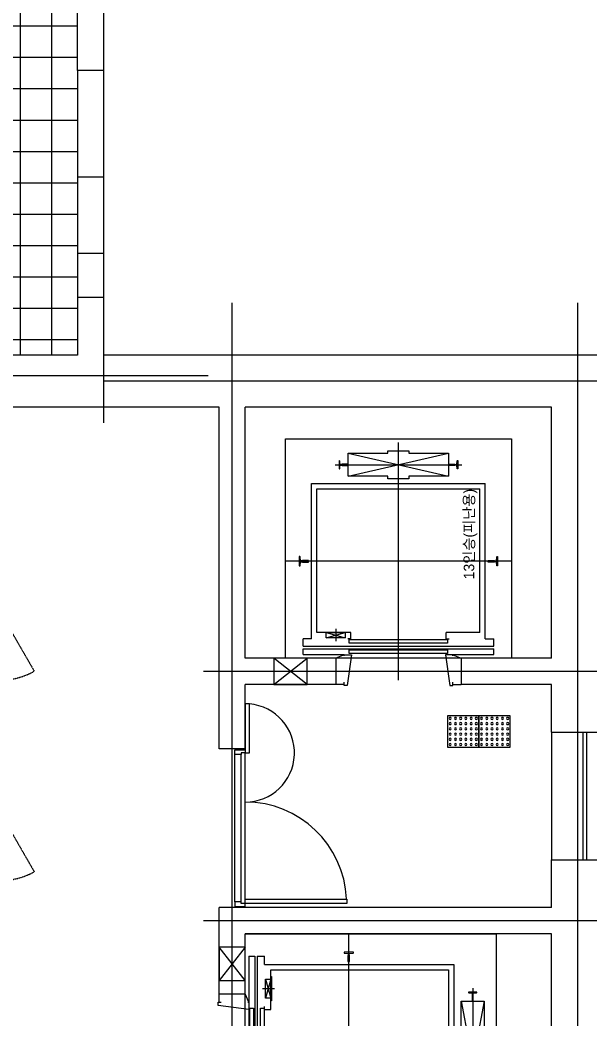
# Model space of a CAD drawing. Header units: millimetres. Extents: x 18456 to 179493, y -203649 to 469211.
# Drawn here: x 118519 to 123972, y 207901 to 217455 of the extents above; entities that cross this region are included whole.
import ezdxf

# ---------------------------------------------------------------- set-up
doc = ezdxf.new("R2010")
doc.units = ezdxf.units.MM
doc.linetypes.add('X-평면도(기본형)$0$CEN', pattern=[52.5, 50, -1, 0.5, -1])
doc.linetypes.add('X-평면도(기본형)$0$HID', pattern=[2.8, 1.8, -1])
for name, color, linetype, true_color in [('X-평면도(기본형)$0$40HAT', 9, 'Continuous', 0x808080), ('X-평면도(기본형)$0$4ELE', 4, 'Continuous', 0x00ffff), ('X-평면도(기본형)$0$A-DOOR', 4, 'Continuous', 0x00ffff), ('X-평면도(기본형)$0$CEN', 1, 'X-평면도(기본형)$0$CEN', 0xff0000), ('X-평면도(기본형)$0$DEFPOINTS-1', 7, 'Continuous', 0x262f4c), ('X-평면도(기본형)$0$DEFTXT', 7, 'Continuous', 0x7fdfff), ('X-평면도(기본형)$0$ELEV', 9, 'Continuous', 0x808080), ('X-평면도(기본형)$0$NON', 6, 'Continuous', 0xff00ff), ('X-평면도(기본형)$0$STL', 4, 'Continuous', 0x00ffff), ('X-평면도(기본형)$0$TIL', 5, 'Continuous', 0x0000ff), ('X-평면도(기본형)$0$TILE', 7, 'Continuous', 0xc0c0c0), ('X-평면도(기본형)$0$W1', 2, 'Continuous', 0xffff00), ('X-평면도(기본형)$0$설비OPEN', 9, 'Continuous', 0x808080)]:
    doc.layers.add(name, color=color, linetype=linetype, true_color=true_color)
doc.styles.add('맑은 고딕 Regular', font='')
doc.styles.get('맑은 고딕 Regular').set_extended_font_data('M+39D80 怨좊뵓')

# ---------------------------------------------------------------- blocks, each defined once
blk = doc.blocks.new('X-평면도(기본형)$0$jjbl')
at = {"layer": 'X-평면도(기본형)$0$TILE'}
blk.add_lwpolyline([(300, 300), (300, 0), (0, 0), (0, 300)], close=True, dxfattribs=at)
for centre in [(25, 275), (25, 225), (75, 275), (75, 225), (125, 275), (125, 225), (175, 275), (175, 225), (225, 275), (225, 225), (275, 275), (275, 225), (25, 175), (25, 125), (75, 175), (75, 125), (125, 175), (125, 125), (175, 175), (175, 125), (225, 175), (225, 125), (275, 175), (275, 125), (25, 75), (25, 25), (75, 75), (75, 25), (125, 75), (125, 25), (175, 75), (175, 25), (225, 75), (225, 25), (275, 75), (275, 25)]:
    blk.add_circle(centre, 10, dxfattribs=at)
blk = doc.blocks.new('X-평면도(기본형)$0$evj')
at = {"xscale": -1, "rotation": 180}
for p in [(300, 600), (300, 300)]:
    blk.add_blockref('X-평면도(기본형)$0$jjbl', p, dxfattribs=at)
blk = doc.blocks.new('X-평면도(기본형)$0$PSD700_2')
at = {"layer": 'X-평면도(기본형)$0$STL', "color": 5, "linetype": 'X-평면도(기본형)$0$HID', "true_color": 0x0000ff}
blk.add_line((-330, 30), (243.8, 361.3), dxfattribs=at)
for points in [[(-330, 0), (-330, 30), (-350, 30), (-350, 0)], [(-330, 0), (-330, 30), (330, 30), (330, 0)], [(350, 0), (350, 30), (330, 30), (330, 0)]]:
    blk.add_lwpolyline(points, close=True, dxfattribs=at)
blk.add_arc((-350, 30), 680, 0, 29.15738, dxfattribs=at)
blk = doc.blocks.new('X-평면도(기본형)$0$ev16x2k')
at = {"layer": 'X-평면도(기본형)$0$DEFPOINTS-1'}
blk.add_lwpolyline([(-1225, 2525), (3575, 2525), (3575, 125), (-1225, 125)], close=True, dxfattribs=at)
at = {"layer": 'X-평면도(기본형)$0$ELEV', "color": 1, "true_color": 0xff0000}
for p, q in [((0, -85), (0, 2515)), ((2350, -85), (2350, 2515)), ((-706, 2300), (706, 2300)), ((1644, 2300), (3056, 2300)), ((3575, 1115), (-1220, 1115))]:
    blk.add_line(p, q, dxfattribs=at)
at = {"layer": 'X-평면도(기본형)$0$ELEV'}
for p, q in [((-580, 2190), (580, 2410)), ((-580, 2410), (580, 2190)), ((1770, 2190), (2930, 2410)), ((1770, 2410), (2930, 2190)), ((-665.7, 2340), (-668, 2340)), ((-668, 2340), (-668, 2260)), ((-659.8, 2307.5), (-661.7, 2336.3)), ((-639.2, 2303.8), (-655.8, 2303.8)), ((-655.8, 2296.3), (-639.2, 2296.3)), ((-581, 2305), (-638, 2305)), ((-638, 2295), (-581, 2295)), ((-580, 2304), (-581, 2305)), ((-581, 2295), (-580, 2296)), ((-580, 2296), (-580, 2304)), ((580, 2304), (581, 2305)), ((580, 2296), (580, 2304)), ((581, 2295), (580, 2296)), ((581, 2305), (638, 2305)), ((638, 2295), (581, 2295)), ((639.2, 2303.8), (655.8, 2303.8)), ((655.8, 2296.3), (639.2, 2296.3)), ((659.8, 2307.5), (661.7, 2336.3)), ((665.7, 2340), (668, 2340)), ((668, 2340), (668, 2260)), ((1684.3, 2340), (1682, 2340)), ((1682, 2340), (1682, 2260)), ((1690.2, 2307.5), (1688.3, 2336.3)), ((1710.8, 2303.8), (1694.2, 2303.8)), ((1694.2, 2296.3), (1710.8, 2296.3)), ((1769, 2305), (1712, 2305)), ((1712, 2295), (1769, 2295)), ((1770, 2304), (1769, 2305)), ((1769, 2295), (1770, 2296)), ((1770, 2296), (1770, 2304)), ((2930, 2304), (2931, 2305)), ((2930, 2296), (2930, 2304)), ((2931, 2295), (2930, 2296)), ((2931, 2305), (2988, 2305)), ((2988, 2295), (2931, 2295)), ((2989.2, 2303.8), (3005.8, 2303.8)), ((3005.8, 2296.3), (2989.2, 2296.3)), ((3009.8, 2307.5), (3011.7, 2336.3)), ((3015.7, 2340), (3018, 2340)), ((3018, 2340), (3018, 2260)), ((-668, 2260), (-665.7, 2260)), ((-661.7, 2263.7), (-659.8, 2292.5)), ((661.7, 2263.7), (659.8, 2292.5)), ((668, 2260), (665.7, 2260)), ((1682, 2260), (1684.3, 2260)), ((1688.3, 2263.7), (1690.2, 2292.5)), ((3011.7, 2263.7), (3009.8, 2292.5)), ((3018, 2260), (3015.7, 2260)), ((-930, 310), (-930, 2120)), ((-930, 2120), (930, 2120)), ((930, 310), (930, 2120)), ((1420, 310), (1420, 2120)), ((1420, 2120), (3280, 2120)), ((3280, 310), (3280, 2120)), ((-880, 370), (-880, 2070)), ((-880, 2070), (880, 2070)), ((880, 370), (880, 2070)), ((1470, 370), (1470, 2070)), ((1470, 2070), (3230, 2070)), ((3230, 370), (3230, 2070)), ((-1043.7, 1159.5), (-1048, 1159.5)), ((-1048, 1159.5), (-1048, 1070.5)), ((-1037.3, 1123.4), (-1039.7, 1155.8)), ((1037.3, 1123.4), (1039.7, 1155.8)), ((1043.7, 1159.5), (1048, 1159.5)), ((1048, 1159.5), (1048, 1070.5)), ((1306.3, 1159.5), (1302, 1159.5)), ((1302, 1159.5), (1302, 1070.5)), ((1312.7, 1123.4), (1310.3, 1155.8)), ((3387.3, 1123.4), (3389.7, 1155.8)), ((3393.7, 1159.5), (3398, 1159.5)), ((3398, 1159.5), (3398, 1070.5)), ((-1048, 1070.5), (-1043.7, 1070.5)), ((-1039.7, 1074.2), (-1037.3, 1106.6)), ((-1021.2, 1119.8), (-1033.3, 1119.8)), ((-1033.3, 1110.2), (-1021.2, 1110.2)), ((-960, 1123), (-1018, 1123)), ((-1018, 1107), (-960, 1107)), ((-959, 1122), (-960, 1123)), ((-960, 1107), (-959, 1108)), ((-959, 1108), (-959, 1122)), ((959, 1122), (960, 1123)), ((959, 1108), (959, 1122)), ((960, 1107), (959, 1108)), ((960, 1123), (1018, 1123)), ((1018, 1107), (960, 1107)), ((1021.2, 1119.8), (1033.3, 1119.8)), ((1033.3, 1110.2), (1021.2, 1110.2)), ((1039.7, 1074.2), (1037.3, 1106.6)), ((1048, 1070.5), (1043.7, 1070.5)), ((1302, 1070.5), (1306.3, 1070.5)), ((1310.3, 1074.2), (1312.7, 1106.6)), ((1328.8, 1119.8), (1316.7, 1119.8)), ((1316.7, 1110.2), (1328.8, 1110.2)), ((1390, 1123), (1332, 1123)), ((1332, 1107), (1390, 1107)), ((1391, 1122), (1390, 1123)), ((1390, 1107), (1391, 1108)), ((1391, 1108), (1391, 1122)), ((3309, 1122), (3310, 1123)), ((3309, 1108), (3309, 1122)), ((3310, 1107), (3309, 1108)), ((3310, 1123), (3368, 1123)), ((3368, 1107), (3310, 1107)), ((3371.2, 1119.8), (3383.3, 1119.8)), ((3383.3, 1110.2), (3371.2, 1110.2)), ((3389.7, 1074.2), (3387.3, 1106.6)), ((3398, 1070.5), (3393.7, 1070.5)), ((-930, 310), (-1012, 310)), ((-1012, 240), (-1012, 310)), ((-500, 370), (-880, 370)), ((-790, 370), (-610, 320)), ((-790, 320), (-610, 370)), ((-500, 310), (-530, 310)), ((-500, 310), (-500, 370)), ((880, 370), (500, 370)), ((500, 310), (500, 370)), ((500, 310), (530, 310)), ((930, 310), (1012, 310)), ((1012, 240), (1012, 310)), ((1420, 310), (1338, 310)), ((1338, 240), (1338, 310)), ((1850, 370), (1470, 370)), ((1560, 370), (1740, 320)), ((1560, 320), (1740, 370)), ((1850, 310), (1820, 310)), ((1850, 310), (1850, 370)), ((3230, 370), (2850, 370)), ((2850, 310), (2850, 370)), ((2850, 310), (2880, 310)), ((3280, 310), (3362, 310)), ((3362, 240), (3362, 310)), ((-1012, 240), (1012, 240)), ((-1012, 215), (1012, 215)), ((-1012, 160), (-1012, 215)), ((1012, 160), (1012, 215)), ((1338, 240), (3362, 240)), ((1338, 215), (3362, 215)), ((1338, 160), (1338, 215)), ((3362, 160), (3362, 215)), ((-1012, 160), (-515, 160)), ((-500, 158), (500, 158)), ((515, 160), (1012, 160)), ((1338, 160), (1835, 160)), ((1850, 158), (2850, 158)), ((2865, 160), (3362, 160))]:
    blk.add_line(p, q, dxfattribs=at)
at = {"layer": 'X-평면도(기본형)$0$ELEV', "color": 1, "ltscale": 0.01, "true_color": 0xff0000}
for p, q in [((-700, 405), (-700, 290)), ((1650, 405), (1650, 290))]:
    blk.add_line(p, q, dxfattribs=at)
at = {"layer": 'X-평면도(기본형)$0$ELEV', "color": 18, "true_color": 0x000000}
for p, q in [((-570, 158), (-650, 125)), ((570, 158), (650, 125)), ((1780, 158), (1700, 125)), ((2920, 158), (3000, 125)), ((-570, -125), (-650, -125)), ((570, -125), (650, -125)), ((1780, -125), (1700, -125)), ((2920, -125), (3000, -125))]:
    blk.add_line(p, q, dxfattribs=at)
at = {"layer": 'X-평면도(기본형)$0$ELEV'}
for points in [[(100, 2435), (100, 2410), (580, 2410), (580, 2190), (100, 2190), (100, 2165), (-100, 2165), (-100, 2190), (-580, 2190), (-580, 2410), (-100, 2410), (-100, 2435)], [(2450, 2435), (2450, 2410), (2930, 2410), (2930, 2190), (2450, 2190), (2450, 2165), (2250, 2165), (2250, 2190), (1770, 2190), (1770, 2410), (2250, 2410), (2250, 2435)], [(-815, 375), (-585, 375), (-585, 370), (-815, 370)], [(-790, 370), (-610, 370), (-610, 320), (-790, 320)], [(515, 270), (-515, 270), (-515, 305), (515, 305)], [(1535, 375), (1765, 375), (1765, 370), (1535, 370)], [(1560, 370), (1740, 370), (1740, 320), (1560, 320)], [(2865, 270), (1835, 270), (1835, 305), (2865, 305)], [(515, 170), (-515, 170), (-515, 205), (515, 205)], [(2865, 170), (1835, 170), (1835, 205), (2865, 205)]]:
    blk.add_lwpolyline(points, close=True, dxfattribs=at)
at = {"layer": 'X-평면도(기본형)$0$ELEV', "color": 4, "true_color": 0x00ffff}
for points in [[(-570, 148), (-570, 158), (-570, 156), (-570, 158), (-500, 158), (-540, -135), (-570, -135), (-570, -105)], [(570, 148), (570, 158), (570, 156), (570, 158), (500, 158), (540, -135), (570, -135), (570, -105)], [(1780, 148), (1780, 158), (1780, 156), (1780, 158), (1850, 158), (1810, -135), (1780, -135), (1780, -105)], [(2920, 148), (2920, 158), (2920, 156), (2920, 158), (2850, 158), (2890, -135), (2920, -135), (2920, -105)]]:
    blk.add_lwpolyline(points, dxfattribs=at)
at = {"layer": 'X-평면도(기본형)$0$ELEV'}
for centre, radius, start, end in [((-665.7, 2336), 4, 3.94519, 90), ((639.2, 2305), 1.2, 180, 270), ((639.2, 2295), 1.2, 90, 180), ((655.8, 2307.8), 4, 270, 356.05481), ((655.8, 2292.3), 4, 3.94519, 90), ((1684.3, 2336), 4, 3.94519, 90), ((2989.2, 2305), 1.2, 180, 270), ((2989.2, 2295), 1.2, 90, 180), ((3005.8, 2307.8), 4, 270, 356.05481), ((3005.8, 2292.3), 4, 3.94519, 90), ((-665.7, 2264), 4, 270, 356.05481), ((1684.3, 2264), 4, 270, 356.05481), ((-1043.7, 1155.5), 4, 4.31603, 90), ((1306.3, 1155.5), 4, 4.31603, 90), ((-1043.7, 1074.5), 4, 270, 355.68397), ((1021.2, 1123), 3.2, 179.11171, 270), ((1021.3, 1107), 3.25, 90.88829, 180), ((1033.3, 1123.8), 4, 270, 355.68397), ((1033.3, 1106.2), 4, 4.31603, 90), ((1306.3, 1074.5), 4, 270, 355.68397), ((3371.2, 1123), 3.2, 179.11171, 270), ((3371.3, 1107), 3.25, 90.88829, 180), ((3383.3, 1123.8), 4, 270, 355.68397), ((3383.3, 1106.2), 4, 4.31603, 90)]:
    blk.add_arc(centre, radius, start, end, dxfattribs=at)
at = {"layer": 'X-평면도(기본형)$0$ELEV', "extrusion": (0, 0, -1)}
for centre, radius, start, end in [((655.8, 2307.8), 4, 270, 356.05481), ((655.8, 2292.3), 4, 3.94519, 90), ((639.2, 2305), 1.2, 180, 270), ((639.2, 2295), 1.2, 90, 180), ((-665.7, 2336), 4, 3.94519, 90), ((-1694.2, 2307.8), 4, 270, 356.05481), ((-1694.2, 2292.3), 4, 3.94519, 90), ((-1710.8, 2305), 1.2, 180, 270), ((-1710.8, 2295), 1.2, 90, 180), ((-3015.7, 2336), 4, 3.94519, 90), ((-665.7, 2264), 4, 270, 356.05481), ((-3015.7, 2264), 4, 270, 356.05481), ((-1043.7, 1155.5), 4, 4.31603, 90), ((-3393.7, 1155.5), 4, 4.31603, 90), ((1033.3, 1123.8), 4, 270, 355.68397), ((1033.3, 1106.2), 4, 4.31603, 90), ((1021.2, 1123), 3.2, 179.11171, 270), ((1021.3, 1107), 3.25, 90.88829, 180), ((-1043.7, 1074.5), 4, 270, 355.68397), ((-1316.7, 1123.8), 4, 270, 355.68397), ((-1316.7, 1106.2), 4, 4.31603, 90), ((-1328.8, 1123), 3.2, 179.11171, 270), ((-1328.7, 1107), 3.25, 90.88829, 180), ((-3393.7, 1074.5), 4, 270, 355.68397)]:
    blk.add_arc(centre, radius, start, end, dxfattribs=at)
at = {"layer": 'X-평면도(기본형)$0$DEFTXT', "char_height": 100, "width": 2039.13, "attachment_point": 9, "rotation": 90, "style": '맑은 고딕 Regular'}
for insert in [(855, 2070), (3205, 2070)]:
    blk.add_mtext('16인승(비상용)', dxfattribs=dict(at, insert=insert))
blk = doc.blocks.new('X-평면도(기본형)$0$ev13k')
at = {"layer": 'X-평면도(기본형)$0$DEFPOINTS-1'}
blk.add_lwpolyline([(-1080, 2225), (1080, 2225), (1080, 125), (-1080, 125)], close=True, dxfattribs=at)
at = {"layer": 'X-평면도(기본형)$0$ELEV', "color": 1, "true_color": 0xff0000}
for p, q in [((0, -85), (0, 2190)), ((-606, 1975), (606, 1975)), ((1080, 1052.5), (-1080, 1052.5))]:
    blk.add_line(p, q, dxfattribs=at)
at = {"layer": 'X-평면도(기본형)$0$ELEV'}
for p, q in [((-565.7, 2015), (-568, 2015)), ((-568, 2015), (-568, 1935)), ((-559.8, 1982.5), (-561.7, 2011.3)), ((-480, 1865), (480, 2085)), ((-480, 2085), (480, 1865)), ((559.8, 1982.5), (561.7, 2011.3)), ((565.7, 2015), (568, 2015)), ((568, 2015), (568, 1935)), ((-568, 1935), (-565.7, 1935)), ((-561.7, 1938.7), (-559.8, 1967.5)), ((-539.2, 1978.8), (-555.8, 1978.8)), ((-555.8, 1971.2), (-539.2, 1971.2)), ((-481, 1980), (-538, 1980)), ((-538, 1970), (-481, 1970)), ((-480, 1979), (-481, 1980)), ((-481, 1970), (-480, 1971)), ((-480, 1971), (-480, 1979)), ((480, 1979), (481, 1980)), ((480, 1971), (480, 1979)), ((481, 1970), (480, 1971)), ((481, 1980), (538, 1980)), ((538, 1970), (481, 1970)), ((539.2, 1978.8), (555.8, 1978.8)), ((555.8, 1971.2), (539.2, 1971.2)), ((561.7, 1938.7), (559.8, 1967.5)), ((568, 1935), (565.7, 1935)), ((-830, 310), (-830, 1795)), ((-830, 1795), (830, 1795)), ((-780, 370), (-780, 1745)), ((-780, 1745), (780, 1745)), ((780, 370), (780, 1745)), ((830, 310), (830, 1795)), ((-943.7, 1097), (-948, 1097)), ((-948, 1097), (-948, 1008)), ((-937.3, 1060.9), (-939.7, 1093.3)), ((-921.2, 1057.2), (-933.3, 1057.2)), ((-860, 1060.5), (-918, 1060.5)), ((-859, 1059.5), (-860, 1060.5)), ((-859, 1045.5), (-859, 1059.5)), ((859, 1059.5), (860, 1060.5)), ((859, 1045.5), (859, 1059.5)), ((860, 1060.5), (918, 1060.5)), ((921.2, 1057.2), (933.3, 1057.2)), ((937.3, 1060.9), (939.7, 1093.3)), ((943.7, 1097), (948, 1097)), ((948, 1097), (948, 1008)), ((-948, 1008), (-943.7, 1008)), ((-939.7, 1011.7), (-937.3, 1044.1)), ((-933.3, 1047.7), (-921.2, 1047.7)), ((-918, 1044.5), (-860, 1044.5)), ((-860, 1044.5), (-859, 1045.5)), ((860, 1044.5), (859, 1045.5)), ((918, 1044.5), (860, 1044.5)), ((933.3, 1047.7), (921.2, 1047.7)), ((939.7, 1011.7), (937.3, 1044.1)), ((948, 1008), (943.7, 1008)), ((-830, 310), (-912, 310)), ((-912, 240), (-912, 310)), ((-455, 370), (-780, 370)), ((-690, 370), (-510, 320)), ((-690, 320), (-510, 370)), ((-455, 310), (-485, 310)), ((-455, 310), (-455, 370)), ((780, 370), (455, 370)), ((455, 310), (455, 370)), ((455, 310), (485, 310)), ((830, 310), (912, 310)), ((912, 240), (912, 310)), ((-912, 240), (912, 240)), ((-912, 215), (912, 215)), ((-912, 160), (-912, 215)), ((912, 160), (912, 215)), ((-912, 160), (-520, 160)), ((520, 160), (912, 160))]:
    blk.add_line(p, q, dxfattribs=at)
at = {"layer": 'X-평면도(기본형)$0$ELEV', "color": 1, "ltscale": 0.01, "true_color": 0xff0000}
blk.add_line((-600, 405), (-600, 290), dxfattribs=at)
at = {"layer": 'X-평면도(기본형)$0$ELEV', "color": 18, "true_color": 0x000000}
for p, q in [((-520, 158), (-600, 125)), ((520, 158), (600, 125)), ((-520, -125), (-600, -125)), ((520, -125), (600, -125))]:
    blk.add_line(p, q, dxfattribs=at)
at = {"layer": 'X-평면도(기본형)$0$ELEV'}
for points in [[(100, 2110), (100, 2085), (480, 2085), (480, 1865), (100, 1865), (100, 1840), (-100, 1840), (-100, 1865), (-480, 1865), (-480, 2085), (-100, 2085), (-100, 2110)], [(-715, 375), (-485, 375), (-485, 370), (-715, 370)], [(-690, 370), (-510, 370), (-510, 320), (-690, 320)], [(470, 270), (-470, 270), (-470, 305), (470, 305)], [(470, 170), (-470, 170), (-470, 205), (470, 205)]]:
    blk.add_lwpolyline(points, close=True, dxfattribs=at)
at = {"layer": 'X-평면도(기본형)$0$ELEV', "color": 4, "true_color": 0x00ffff}
for points in [[(-520, 148), (-520, 158), (-520, 156), (-520, 158), (-450, 158), (-490, -135), (-520, -135), (-520, -105)], [(520, 148), (520, 158), (520, 156), (520, 158), (450, 158), (490, -135), (520, -135), (520, -105)]]:
    blk.add_lwpolyline(points, dxfattribs=at)
at = {"layer": 'X-평면도(기본형)$0$ELEV'}
for centre, radius, start, end in [((-565.7, 2011), 4, 3.94519, 90), ((-565.7, 1939), 4, 270, 356.05481), ((539.2, 1980), 1.2, 180, 270), ((539.2, 1970), 1.2, 90, 180), ((555.8, 1982.8), 4, 270, 356.05481), ((555.8, 1967.2), 4, 3.94519, 90), ((-943.7, 1093), 4, 4.31603, 90), ((921.2, 1060.5), 3.2, 179.11171, 270), ((933.3, 1061.2), 4, 270, 355.68397), ((-943.7, 1012), 4, 270, 355.68397), ((921.3, 1044.5), 3.25, 90.88829, 180), ((933.3, 1043.7), 4, 4.31603, 90)]:
    blk.add_arc(centre, radius, start, end, dxfattribs=at)
at = {"layer": 'X-평면도(기본형)$0$ELEV', "extrusion": (0, 0, -1)}
for centre, radius, start, end in [((-565.7, 2011), 4, 3.94519, 90), ((555.8, 1982.8), 4, 270, 356.05481), ((555.8, 1967.2), 4, 3.94519, 90), ((539.2, 1980), 1.2, 180, 270), ((539.2, 1970), 1.2, 90, 180), ((-565.7, 1939), 4, 270, 356.05481), ((933.3, 1061.2), 4, 270, 355.68397), ((921.2, 1060.5), 3.2, 179.11171, 270), ((-943.7, 1093), 4, 4.31603, 90), ((933.3, 1043.7), 4, 4.31603, 90), ((921.3, 1044.5), 3.25, 90.88829, 180), ((-943.7, 1012), 4, 270, 355.68397)]:
    blk.add_arc(centre, radius, start, end, dxfattribs=at)
at = {"layer": 'X-평면도(기본형)$0$DEFTXT', "insert": (755, 1745), "char_height": 100, "width": 2039.13, "attachment_point": 9, "rotation": 90, "style": '맑은 고딕 Regular'}
blk.add_mtext('13인승(피난용)', dxfattribs=at)

msp = doc.modelspace()

# ---------------------------------------------------------------- hatches: boundary and pattern name
at = {"layer": 'X-평면도(기본형)$0$TIL'}
h = msp.add_hatch(dxfattribs=at)
h.set_pattern_fill('H3', color=256, scale=300, angle=45, style=0, pattern_type=2)
h.set_pattern_definition([(360, (-518974.77, 394997.86), (2e-13, 300), []), (90, (-518974.77, 394997.86), (-300, 9e-14), [])])
h.paths.add_polyline_path([(117594.2, 214400.6), (117444.2, 214400.6), (117444.2, 216000.6), (117329.2, 216000.6), (117329.2, 217520.6), (117444.2, 217520.6), (117444.2, 217950.6), (117724.2, 217950.6), (117724.2, 221530.6), (117609.2, 221530.6), (117609.2, 223050.6), (117724.2, 223050.6), (117724.2, 223550.6), (117524.2, 223550.6), (117524.2, 224520.6), (119069.2, 224520.6), (119069.2, 218590.6), (118244.2, 218590.6), (118244.2, 218080.6), (118044.2, 218080.6), (118044.2, 217880.6), (118244.2, 217880.6), (118244.2, 217840.6), (119069.2, 217840.6), (119069.2, 214250.6), (117594.2, 214250.6)], flags=0)

# ---------------------------------------------------------------- linework, layer by layer
at = {"color": 6, "true_color": 0xff00ff}
for p, q in [((120946.7, 211350.6), (120946.7, 211100.6)), ((121266.7, 211350.6), (120946.7, 211350.6)), ((121266.7, 211100.6), (120946.7, 211350.6)), ((120946.7, 211100.6), (121266.7, 211350.6)), ((121266.7, 211100.6), (121266.7, 211350.6)), ((120946.7, 211100.6), (121266.7, 211100.6)), ((120424.2, 208588.1), (120424.2, 208268.1)), ((120674.2, 208588.1), (120424.2, 208588.1)), ((120674.2, 208588.1), (120424.2, 208268.1)), ((120674.2, 208268.1), (120424.2, 208588.1)), ((120674.2, 208268.1), (120674.2, 208588.1)), ((120424.2, 208268.1), (120674.2, 208268.1))]:
    msp.add_line(p, q, dxfattribs=at)
at = {"layer": 'X-평면도(기본형)$0$4ELE'}
for p, q in [((119069.2, 216970.6), (119069.2, 215950.6)), ((119319.2, 216970.6), (119319.2, 215950.6)), ((119069.2, 215220.6), (119069.2, 214800.6)), ((119319.2, 215220.6), (119319.2, 214800.6)), ((123604.2, 210643.1), (123604.2, 209423.1))]:
    msp.add_line(p, q, dxfattribs=at)
at = {"layer": 'X-평면도(기본형)$0$A-DOOR', "color": 8, "true_color": 0x808080}
for p, q in [((120574.2, 209020.6), (120574.2, 210430.6)), ((120634.2, 209020.6), (120634.2, 210430.6)), ((120674.2, 209005.6), (120674.2, 210445.6))]:
    msp.add_line(p, q, dxfattribs=at)
at = {"layer": 'X-평면도(기본형)$0$A-DOOR'}
for points in [[(120674.2, 210915.6), (120674.2, 210445.6), (120714.2, 210445.6), (120714.2, 210915.6)], [(120574.2, 210430.6), (120574.2, 210475.6), (120674.2, 210475.6), (120674.2, 210445.6), (120634.2, 210445.6), (120634.2, 210430.6)], [(121644.2, 209005.6), (120674.2, 209005.6), (120674.2, 209045.6), (121644.2, 209045.6)], [(120574.2, 209020.6), (120574.2, 208975.6), (120674.2, 208975.6), (120674.2, 209005.6), (120634.2, 209005.6), (120634.2, 209020.6)]]:
    msp.add_lwpolyline(points, close=True, dxfattribs=at)
at = {"layer": 'X-평면도(기본형)$0$A-DOOR', "color": 8, "true_color": 0x808080}
for centre, radius, start, end in [((120674.2, 210445.6), 470, 270, 85.11786), ((120674.2, 209005.6), 970, 2.63522, 90)]:
    msp.add_arc(centre, radius, start, end, dxfattribs=at)
at = {"layer": 'X-평면도(기본형)$0$CEN'}
for p, q in [((120549.2, 202665.6), (120549.2, 214750.6)), ((123854.2, 204415.6), (123854.2, 214750.6)), ((119319.2, 214250.6), (119319.2, 213600.6)), ((120319.2, 214050.6), (116394.2, 214050.6)), ((124604.2, 214000.6), (119319.2, 214000.6)), ((124604.2, 211225.6), (120274.2, 211225.6)), ((124604.2, 208840.6), (120274.2, 208840.6))]:
    msp.add_line(p, q, dxfattribs=at)
at = {"layer": 'X-평면도(기본형)$0$NON'}
for p, q in [((123904.2, 210643.1), (123904.2, 209423.1)), ((123939.2, 210643.1), (123939.2, 209423.1))]:
    msp.add_line(p, q, dxfattribs=at)
at = {"layer": 'X-평면도(기본형)$0$W1'}
for p, q in [((119069.2, 216970.6), (119069.2, 219330.6)), ((119319.2, 219330.6), (119319.2, 216970.6)), ((119319.2, 216970.6), (119069.2, 216970.6)), ((119319.2, 215950.6), (119069.2, 215950.6)), ((119069.2, 215950.6), (119069.2, 215220.6)), ((119319.2, 215950.6), (119319.2, 215220.6)), ((119319.2, 215220.6), (119069.2, 215220.6)), ((119319.2, 214800.6), (119069.2, 214800.6)), ((119069.2, 214800.6), (119069.2, 214250.6)), ((119319.2, 214800.6), (119319.2, 214250.6)), ((119069.2, 214250.6), (116604.2, 214250.6)), ((124104.2, 214250.6), (119319.2, 214250.6)), ((120424.2, 213750.6), (117104.2, 213750.6)), ((120424.2, 210485.6), (120424.2, 213750.6)), ((120674.2, 211350.6), (120674.2, 213750.6)), ((123604.2, 213750.6), (120674.2, 213750.6)), ((123604.2, 211350.6), (123604.2, 213750.6)), ((121539.2, 211350.6), (120674.2, 211350.6)), ((121539.2, 211350.6), (121539.2, 211100.6)), ((122739.2, 211350.6), (122739.2, 211100.6)), ((123604.2, 211350.6), (122739.2, 211350.6)), ((120674.2, 210485.6), (120674.2, 211100.6)), ((121539.2, 211100.6), (120674.2, 211100.6)), ((123604.2, 211100.6), (122739.2, 211100.6)), ((123604.2, 210643.1), (123604.2, 211100.6)), ((123604.2, 210643.1), (124104.2, 210643.1)), ((120674.2, 210485.6), (120424.2, 210485.6)), ((123604.2, 209423.1), (124104.2, 209423.1)), ((123604.2, 208965.6), (123604.2, 209423.1)), ((120424.2, 208140.6), (120424.2, 208965.6)), ((123604.2, 208965.6), (120424.2, 208965.6)), ((120674.2, 208140.6), (120674.2, 208715.6)), ((123604.2, 208715.6), (120674.2, 208715.6)), ((123604.2, 202965.6), (123604.2, 208715.6)), ((120424.2, 208140.6), (120674.2, 208140.6))]:
    msp.add_line(p, q, dxfattribs=at)

# ---------------------------------------------------------------- block references
at = {"layer": 'X-평면도(기본형)$0$40HAT', "rotation": 270}
msp.add_blockref('X-평면도(기본형)$0$evj', (122609.2, 211100.6), dxfattribs=at)
at = {"layer": 'X-평면도(기본형)$0$A-DOOR', "rotation": 270}
for p in [(118294.2, 211470.6), (118294.2, 209553.1)]:
    msp.add_blockref('X-평면도(기본형)$0$PSD700_2', p, dxfattribs=at)
at = {"layer": 'X-평면도(기본형)$0$설비OPEN'}
msp.add_blockref('X-평면도(기본형)$0$ev13k', (122139.2, 211225.6), dxfattribs=at)
at = {"layer": 'X-평면도(기본형)$0$설비OPEN', "rotation": 270}
msp.add_blockref('X-평면도(기본형)$0$ev16x2k', (120549.2, 207490.6), dxfattribs=at)

doc.saveas('drawing.dxf')
